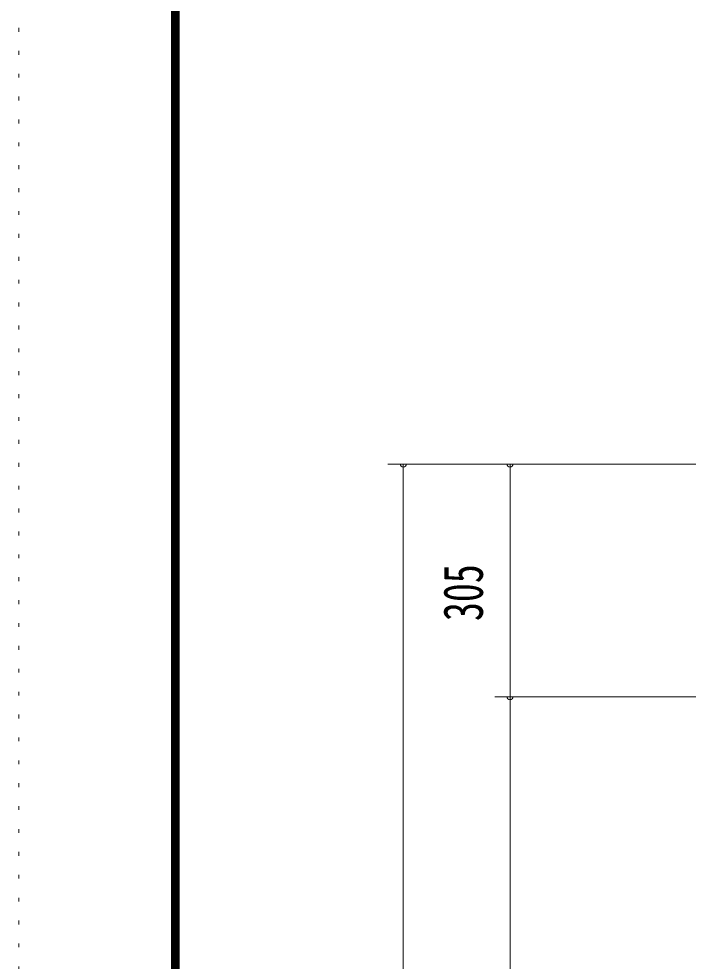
# Model space of a CAD drawing. Units: millimetres, scale not verified. Extents: x -5940 to 5940, y -4200 to 4200.
# Drawn here: x -5940 to -5063, y -1728 to -493 of the extents above; entities that cross this region are included whole.
import ezdxf
from ezdxf.enums import TextEntityAlignment as Align

# ---------------------------------------------------------------- set-up
doc = ezdxf.new("R2010")
doc.units = ezdxf.units.MM
doc.header["$LTSCALE"] = 10
doc.linetypes.add('USER4', pattern=[3, 0.5, -2.5])
for name, color, linetype, lineweight in [('0-5_2-5DIM', 3, 'Continuous', 18), ('0-8_F-F', 5, 'Continuous', 18), ('0-9_F-E_J_ADD', 5, 'USER4', 18)]:
    doc.layers.add(name, color=color, linetype=linetype, lineweight=lineweight)
doc.styles.add('ＭＳ ゴシック', font='')
doc.styles.get('ＭＳ ゴシック').set_extended_font_data('MS Gothic')

msp = doc.modelspace()

# ---------------------------------------------------------------- linework, layer by layer
at = {"layer": '0-5_2-5DIM'}
for p, q in [((-5432.21, -1076.53), (-5440.21, -1076.53)), ((-5436.2, -2651.53), (-5436.2, -1076.53)), ((-5436.2, -2651.53), (-5436.2, -1076.53)), ((-5292.21, -1076.53), (-5300.21, -1076.53)), ((-5296.2, -1381.53), (-5296.2, -1076.53)), ((-5296.2, -1076.53), (-5296.2, -2651.53)), ((-4843.95, -1381.53), (-5316.2, -1381.53)), ((-5292.21, -1381.53), (-5300.21, -1381.53)), ((-5296.2, -2651.53), (-5296.2, -1381.53))]:
    msp.add_line(p, q, dxfattribs=at)
msp.add_lwpolyline([(-5456.21, -1076.53), (-5287.38, -1076.53), (-4843.95, -1076.53)], dxfattribs=at)
for centre in [(-5436.21, -1076.53), (-5296.21, -1076.53), (-5296.21, -1381.53)]:
    msp.add_arc(centre, 4, 180, 0, dxfattribs=at)
at = {"layer": '0-8_F-F'}
for points in [[(5740, 4040), (-5740, 4040), (-5740, -4000), (5740, -4000)], [(5739, 4039), (5739, -3999), (-5739, -3999), (-5739, 4039)], [(5738, 4038), (5738, -3998), (-5738, -3998), (-5738, 4038)], [(5737, 4037), (5737, -3997), (-5737, -3997), (-5737, 4037)], [(5736, 4036), (5736, -3996), (-5736, -3996), (-5736, 4036)], [(5735, 4035), (5735, -3995), (-5735, -3995), (-5735, 4035)], [(5734, 4034), (5734, -3994), (-5734, -3994), (-5734, 4034)], [(5733, 4033), (5733, -3993), (-5733, -3993), (-5733, 4033)], [(5732, 4032), (5732, -3992), (-5732, -3992), (-5732, 4032)], [(5731, 4031), (5731, -3991), (-5731, -3991), (-5731, 4031)], [(5730, 4030), (5730, -3990), (-5730, -3990), (-5730, 4030)]]:
    msp.add_lwpolyline(points, close=True, dxfattribs=at)
at = {"layer": '0-9_F-E_J_ADD'}
msp.add_lwpolyline([(5940, 4200), (5940, -4200), (-5940, -4200), (-5940, 4200)], close=True, dxfattribs=at)

# ---------------------------------------------------------------- texts
at = {"layer": '0-5_2-5DIM', "color": 7, "style": 'ＭＳ ゴシック', "width": 0.7}
msp.add_text('305', height=52.1, rotation=90, dxfattribs=at).set_placement((-5316.21, -1282.34), align=Align.BOTTOM_LEFT)

doc.saveas('drawing.dxf')
